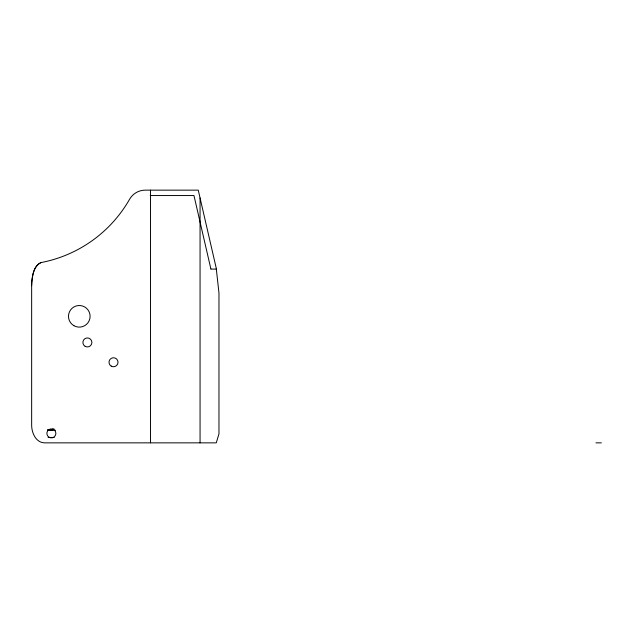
<?xml version="1.0" encoding="UTF-8"?>
<svg xmlns="http://www.w3.org/2000/svg" width="633" height="633" viewBox="0 0 633 633"><rect width="100%" height="100%" fill="white"/><g stroke="black" fill="none" stroke-linecap="round" stroke-linejoin="round"><path stroke-width="0.95" d="M31.65 285.697C32.03 277.626 32.758 266.722 40.892 262.6A130.129 130.129 0 0 0 129.599 199.237A18.009 18.009 0 0 1 145.242 190.145L198.256 190.145L216.209 268.036L218.971 293.063L218.971 433.842L216.272 442.855L44.255 442.855C35.59 442.372 31.531 432.434 31.65 424.838L31.65 285.697A51.684 51.684 0 0 1 31.832 281.321C32.687 274.603 33.976 265.725 40.892 262.6M150.195 195.55L193.959 195.55L210.876 268.938M210.892 269.088L216.328 269.088M47.633 430.242L55.459 430.242M48.1 437.45L54.161 437.45M595.946 442.855L601.35 442.855M200.06 197.963L200.06 442.855M150.527 190.145L150.527 442.855M53.069 428.913A5.404 5.404 0 0 1 48.124 429.411M54.019 428.897A5.958 5.958 0 0 1 47.633 429.815M49.121 437.292A4.502 4.502 0 0 0 55.878 433.399A4.502 4.502 0 0 0 49.121 429.498A4.502 4.502 0 0 0 49.121 437.292M111.258 366.151A4.502 4.502 0 0 0 118.015 362.25A4.502 4.502 0 0 0 111.258 358.349A4.502 4.502 0 0 0 111.258 366.151M85.146 346.338A4.502 4.502 0 0 0 91.896 342.437A4.502 4.502 0 0 0 85.146 338.536A4.502 4.502 0 0 0 85.146 346.338M73.887 325.679A10.808 10.808 0 0 0 90.1 316.318A10.808 10.808 0 0 0 73.887 306.958A10.808 10.808 0 0 0 73.887 325.679"/></g></svg>
